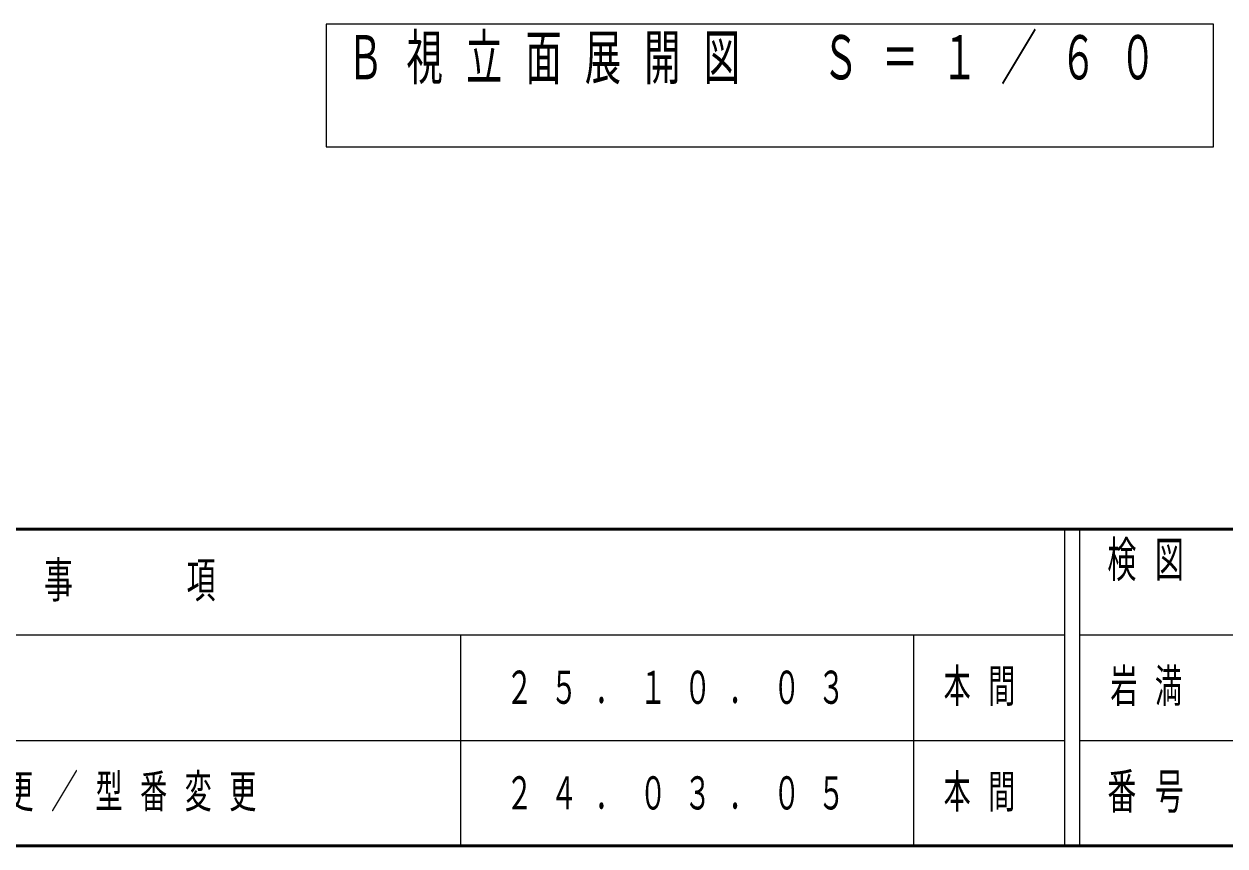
# Model space of a CAD drawing. Units: millimetres on the paper, scale 1:60. Extents: x -385 to 0, y -594 to 267.
# Drawn here: x -312.4 to -232.9, y -297 to -242.5 of the extents above; entities that cross this region are included whole.
import ezdxf

# ---------------------------------------------------------------- set-up
doc = ezdxf.new("R2010")
doc.units = ezdxf.units.MM
doc.layers.add('1_60', color=7, linetype='Continuous', lineweight=25)
doc.layers.add('NAKAMURA図枠', color=7, linetype='Continuous', lineweight=13)
doc.layers.add('図面情報', color=7, linetype='Continuous')
doc.styles.add('ＭＳ ゴシック', font='')
doc.styles.get('ＭＳ ゴシック').set_extended_font_data('MS Gothic')

msp = doc.modelspace()

# ---------------------------------------------------------------- linework, layer by layer
at = {"layer": '1_60', "lineweight": 13}
for p, q in [((-292.413, -242.531), (-292.413, -250.665)), ((-233.613, -242.531), (-292.413, -242.531)), ((-233.613, -250.665), (-233.613, -242.531)), ((-292.413, -250.665), (-233.613, -250.665))]:
    msp.add_line(p, q, dxfattribs=at)
at = {"layer": 'NAKAMURA図枠', "lineweight": 50}
for p, q in [((-385, -276), (0, -276)), ((-385, -297), (0, -297))]:
    msp.add_line(p, q, dxfattribs=at)
at = {"layer": 'NAKAMURA図枠', "color": 211, "lineweight": 25}
for p, q in [((-243.5, -276), (-243.5, -297)), ((-242.5, -276), (-242.5, -297)), ((-242.5, -290), (0, -290))]:
    msp.add_line(p, q, dxfattribs=at)
at = {"layer": 'NAKAMURA図枠'}
for p, q in [((-385, -283), (-243.5, -283)), ((-283.5, -283), (-283.5, -297)), ((-253.5, -283), (-253.5, -297)), ((-242.5, -283), (-187.5, -283)), ((-385, -290), (-243.5, -290))]:
    msp.add_line(p, q, dxfattribs=at)

# ---------------------------------------------------------------- texts
at = {"layer": '1_60', "insert": (-291.013, -243.265), "char_height": 2.933, "attachment_point": 1, "style": 'ＭＳ ゴシック'}
msp.add_mtext('\\T1.64;\\W0.6;Ｂ視立面展開図\u3000Ｓ＝１／６０', dxfattribs=at)
at = {"layer": 'NAKAMURA図枠', "color": 4, "char_height": 2.346, "style": 'ＭＳ ゴシック'}
for s, insert, attachment_point in [('\\T1.64;\\W0.6;検図', (-237.5, -276.833), 2), ('\\T1.64;\\W0.6;改\u3000\u3000訂\u3000\u3000事\u3000\u3000項', (-314.25, -279.5), 5), ('\\T1.64;\\W0.6;番号', (-237.5, -293.5), 5)]:
    msp.add_mtext(s, dxfattribs=dict(at, insert=insert, attachment_point=attachment_point))
at = {"layer": '図面情報', "char_height": 2.199, "style": 'ＭＳ ゴシック'}
for s, insert, attachment_point in [('\\T1.64;\\W0.6;２５．１０．０３', (-280.5, -286.5), 4), ('\\T1.64;\\W0.6;本間', (-251.5, -286.5), 4), ('\\T1.64;\\W0.6;岩満', (-237.5, -286.5), 5), ('\\T1.64;\\W0.6;アクセサリー変更／型番変更', (-334.25, -293.5), 4), ('\\T1.64;\\W0.6;本間', (-251.5, -293.5), 4), ('\\T1.64;\\W0.6;２４．０３．０５', (-280.5, -293.5), 4)]:
    msp.add_mtext(s, dxfattribs=dict(at, insert=insert, attachment_point=attachment_point))

doc.saveas('drawing.dxf')
